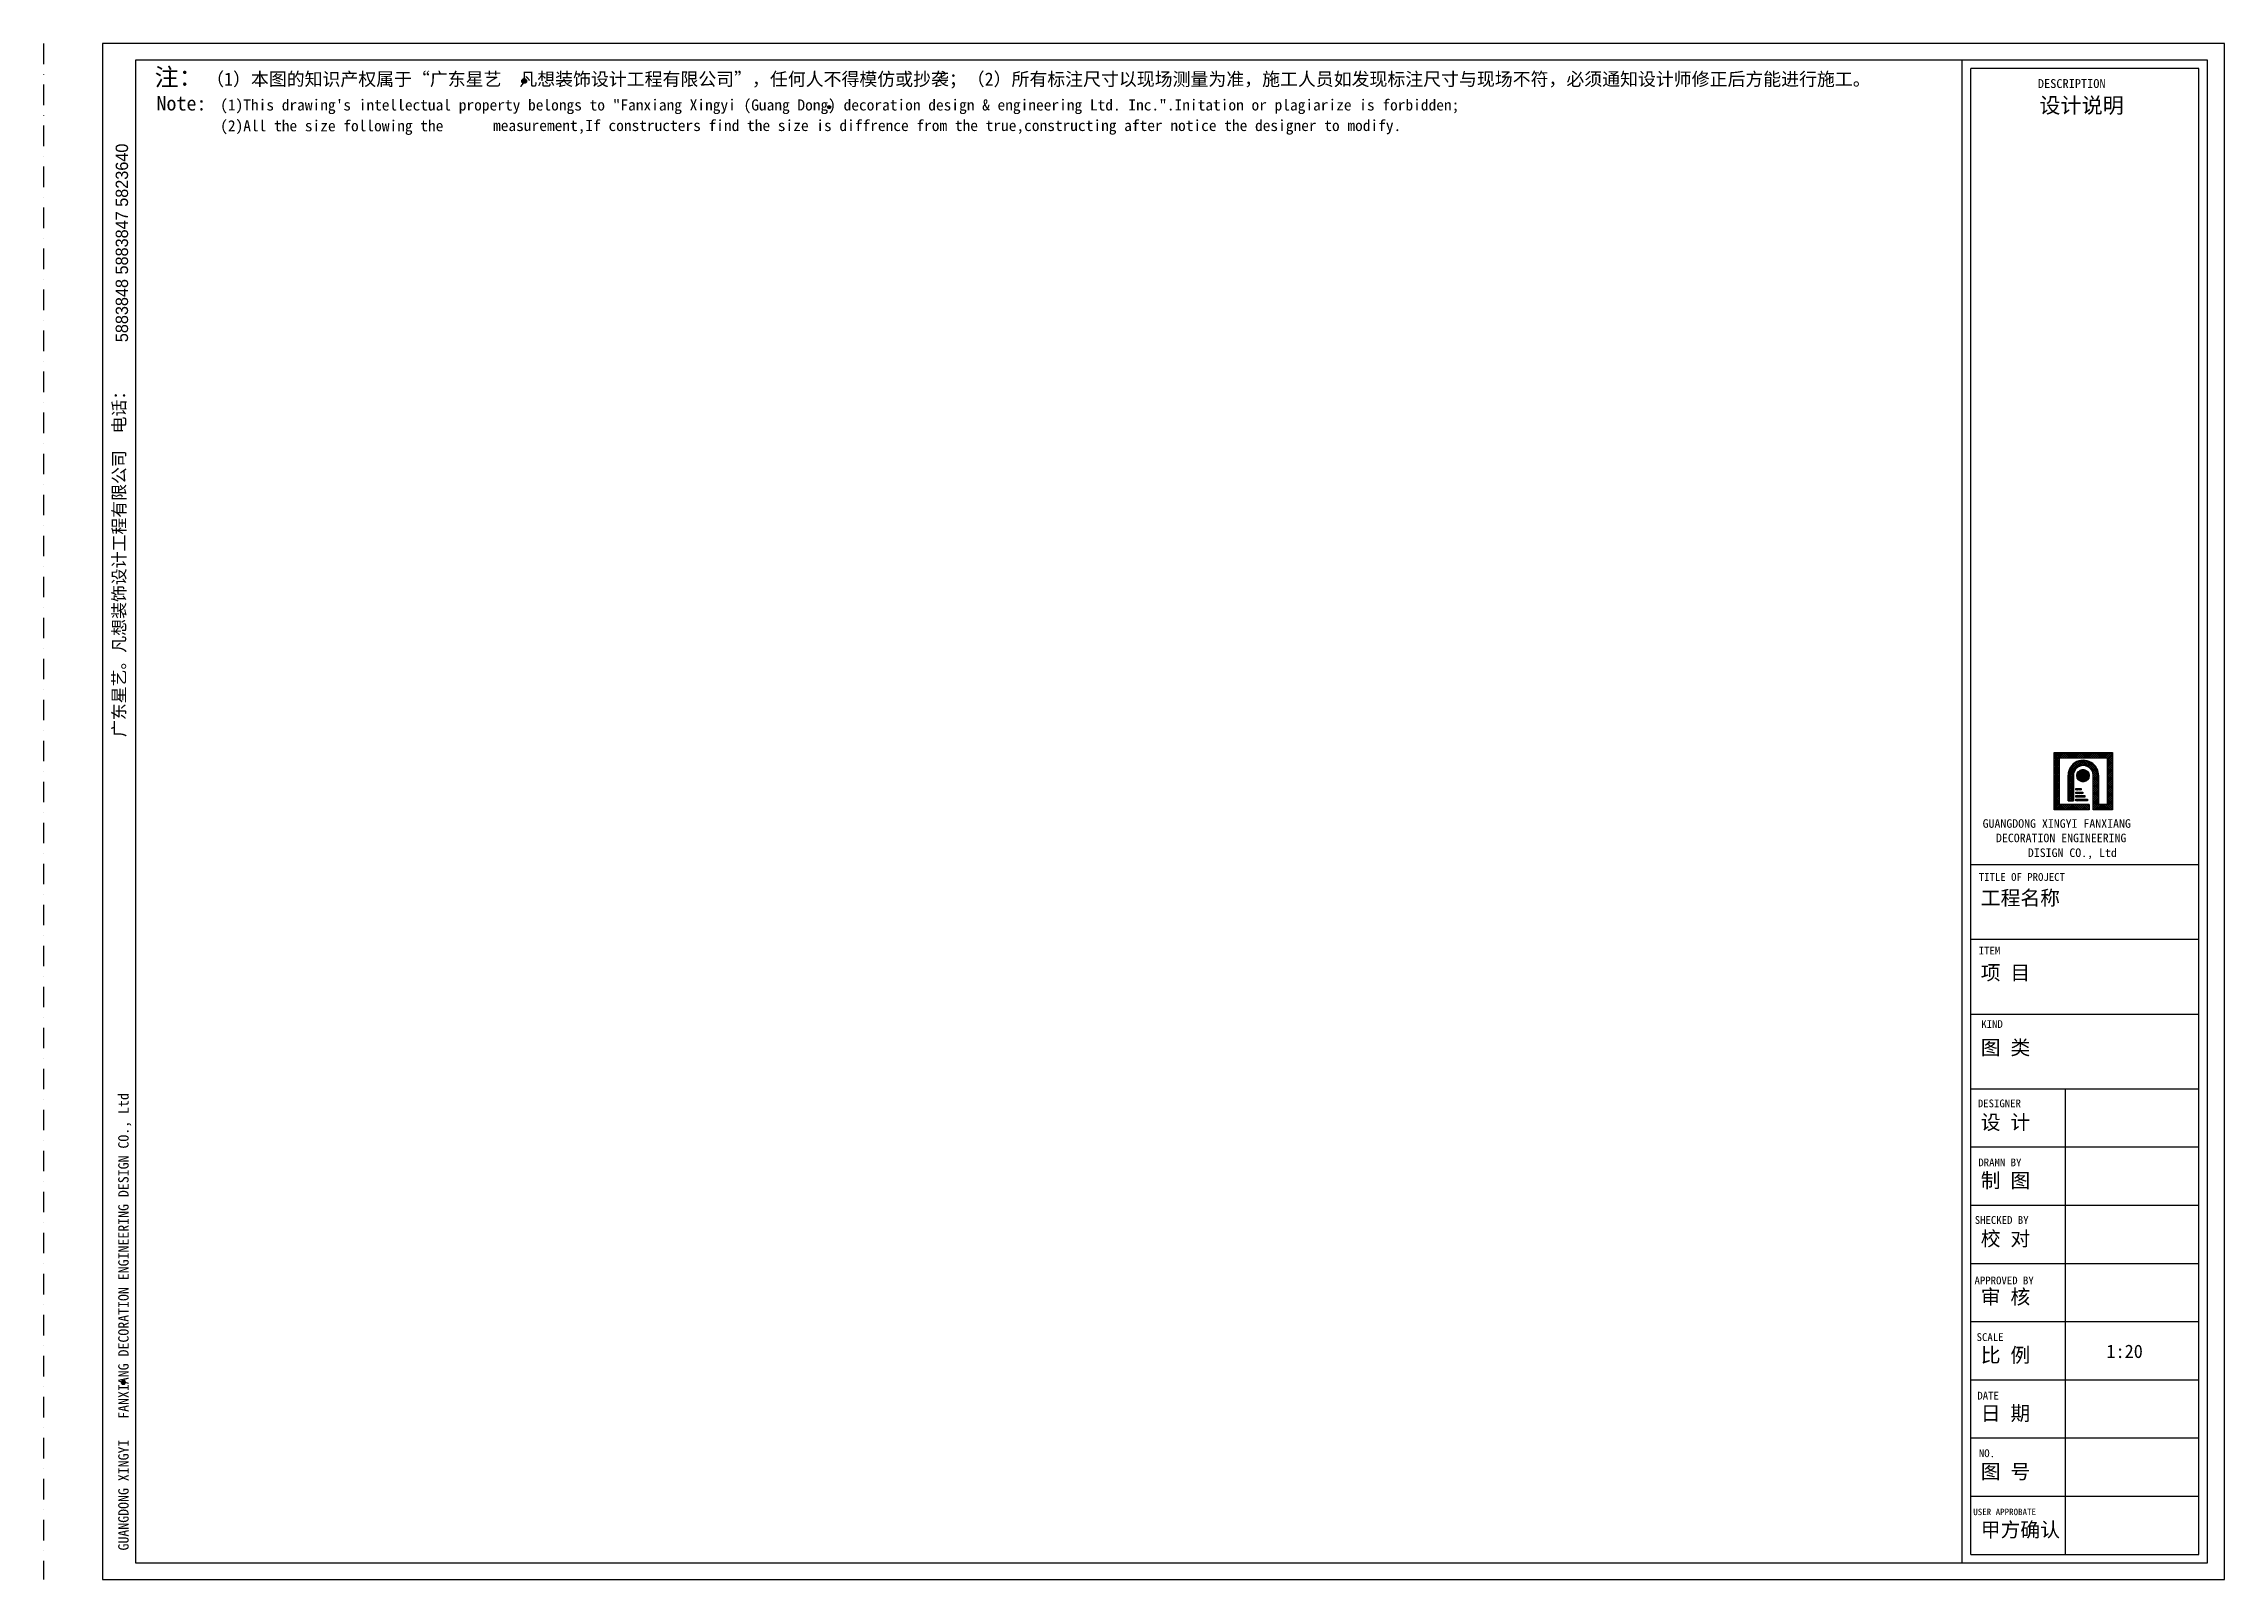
# Model space of a CAD drawing. Extents: x 3246 to 11355, y 12103 to 17814.
import ezdxf

# ---------------------------------------------------------------- set-up
doc = ezdxf.new("R2010")
doc.units = 0
doc.header["$MEASUREMENT"] = 0
doc.linetypes.add('DASHDOTX2', pattern=[50.8, 25.4, -12.7, 0, -12.7])
doc.layers.get('0').update_dxf_attribs({"linetype": 'CONTINUOUS'})
for name, color, linetype in [('LAYER2', 2, 'CONTINUOUS'), ('标注图层', 5, 'CONTINUOUS'), ('饰物图层', 2, 'CONTINUOUS')]:
    doc.layers.add(name, color=color, linetype=linetype)
doc.styles.add('STYLE1', font='', dxfattribs={"height": 50})
doc.styles.get('STYLE1').set_extended_font_data('FZFangSong-Z02S')

# ---------------------------------------------------------------- blocks, each defined once
blk = doc.blocks.new('A$C3ACD2597')
h = blk.add_hatch()
h.set_pattern_fill('ANSI37', color=2, scale=7.703508, angle=180, style=0)
h.set_pattern_definition([(44.4242, (38888.099, -29801.933), (-18.191116, 17.829113), []), (135.5758, (38888.099, -29801.933), (-18.191116, -17.829113), [])])
edge = h.paths.add_edge_path()
edge.add_line((38108, 14952), (38108, 14309))
edge.add_line((38108, 14309), (38468, 14309))
edge.add_line((38468, 14309), (38468, 15372))
edge.add_line((38468, 15372), (37383, 15372))
edge.add_line((37383, 15372), (37383, 14309))
edge.add_line((37383, 14309), (38031, 14309))
edge.add_line((38031, 14309), (38031, 14407))
edge.add_line((38031, 14407), (37484, 14407))
edge.add_line((37484, 14407), (37484, 15273))
edge.add_line((37484, 15273), (38367, 15273))
edge.add_line((38367, 15273), (38367, 14407))
edge.add_line((38367, 14407), (38208, 14407))
edge.add_line((38208, 14407), (38208, 14952))
edge.add_ellipse((37925, 14952), major_axis=(-283, 0), ratio=0.9801, start_angle=180, end_angle=360)
edge.add_line((37643, 14952), (37643, 14478))
edge.add_line((37643, 14478), (37743, 14478))
edge.add_line((37743, 14478), (37743, 14952))
edge.add_ellipse((37925, 14952), major_axis=(183, 0), ratio=0.9801, start_angle=0, end_angle=180, ccw=False)
h = blk.add_hatch()
h.set_pattern_fill('ANSI37', color=2, scale=1.848842, angle=180, style=0)
h.set_pattern_definition([(44.424197, (38613.7073, -17278.937), (-4.3658679, 4.2789871), []), (135.575803, (38613.7073, -17278.937), (-4.3658679, -4.2789871), [])])
edge = h.paths.add_edge_path()
edge.add_ellipse((37920, 14944), major_axis=(-116, 0), ratio=0.9801, start_angle=180, end_angle=360)
edge.add_ellipse((37920, 14944), major_axis=(116, 0), ratio=0.9801, start_angle=180, end_angle=360)
h = blk.add_hatch()
h.set_pattern_fill('ANSI37', color=2, scale=7.703508, angle=180, style=0)
h.set_pattern_definition([(44.4242, (38947.89, -25104.848), (-18.191116, 17.829113), []), (135.5758, (38947.89, -25104.848), (-18.191116, -17.829113), [])])
h.paths.add_polyline_path([(37884, 14679), (37884, 14708), (37789, 14708), (37789, 14679)])
h.paths.add_polyline_path([(37918, 14611), (37918, 14639), (37789, 14639), (37789, 14611)])
h.paths.add_polyline_path([(37955, 14546), (37955, 14575), (37789, 14575), (37789, 14546)])
h.paths.add_polyline_path([(37789, 14506), (37789, 14477), (38002, 14477), (38002, 14506)])
at = {"layer": '标注图层'}
blk.add_hatch(color=256, dxfattribs=at).paths.add_polyline_path([(8892, 27859, 1), (8981, 27859, 1)])
at = {"layer": '饰物图层'}
for points in [[(14578, 27374, 1), (14634, 27374, 1)], [(1522, 3661, 1), (1446, 3661, 1)]]:
    blk.add_hatch(color=256, dxfattribs=at).paths.add_polyline_path(points)
at = {"color": 5, "linetype": 'DASHDOTX2', "ltscale": 15}
blk.add_line((0, 28556), (0, 0), dxfattribs=at)
at = {"color": 5}
for p, q in [((40548, 28556), (1096, 28556)), ((1096, 28556), (1096, 0)), ((40232, 28556), (32659, 28556)), ((40548, 0), (40548, 28556)), ((35832, 464), (35832, 28092)), ((40074, 28092), (35832, 28092)), ((40074, 464), (40074, 28092)), ((35832, 13295), (40074, 13295)), ((35832, 11903), (40074, 11903)), ((35832, 10511), (40074, 10511)), ((35832, 9123), (40074, 9123)), ((37594, 464), (37594, 9123)), ((35832, 8041), (40074, 8041)), ((35832, 6959), (40074, 6959)), ((35832, 5876), (40074, 5876)), ((35832, 4794), (40074, 4794)), ((35832, 3711), (40074, 3711)), ((35832, 2629), (40074, 2629)), ((35832, 1546), (40074, 1546)), ((35832, 464), (40074, 464)), ((1096, 0), (40548, 0))]:
    blk.add_line(p, q, dxfattribs=at)
at = {"color": 1}
for p, q in [((40232, 28246), (1709, 28246)), ((1709, 28246), (1709, 309)), ((40232, 309), (40232, 28246)), ((1709, 309), (40232, 309))]:
    blk.add_line(p, q, dxfattribs=at)
at = {"color": 4}
blk.add_line((35674, 309), (35674, 28246), dxfattribs=at)
at = {"color": 2}
for p, q in [((37383, 14309), (37383, 15372)), ((37383, 15372), (38468, 15372)), ((37484, 14407), (37484, 15273)), ((37484, 15273), (38367, 15273)), ((38367, 15273), (38367, 14407)), ((38468, 15372), (38468, 14309)), ((37643, 14478), (37643, 14952)), ((37743, 14952), (37743, 14478)), ((37789, 14708), (37884, 14708)), ((37789, 14679), (37789, 14708)), ((37884, 14679), (37789, 14679)), ((37789, 14639), (37918, 14639)), ((37789, 14611), (37789, 14639)), ((37918, 14611), (37789, 14611)), ((37884, 14708), (37884, 14679)), ((37918, 14639), (37918, 14611)), ((38108, 14309), (38108, 14952)), ((38208, 14952), (38208, 14407)), ((38031, 14309), (37383, 14309)), ((38031, 14407), (37484, 14407)), ((37643, 14478), (37743, 14478)), ((37789, 14575), (37955, 14575)), ((37789, 14546), (37789, 14575)), ((37955, 14546), (37789, 14546)), ((37789, 14506), (38002, 14506)), ((37789, 14477), (37789, 14506)), ((38002, 14477), (37789, 14477)), ((37955, 14575), (37955, 14546)), ((38002, 14506), (38002, 14477)), ((38031, 14407), (38031, 14309)), ((38468, 14309), (38108, 14309)), ((38367, 14407), (38208, 14407))]:
    blk.add_line(p, q, dxfattribs=at)
blk.add_ellipse((37920, 14944), major_axis=(116, 0), ratio=0.9801, dxfattribs=at)
at = {"layer": 'LAYER2'}
for major_axis, start_param, end_param in [((-284, 0), 3.056851, 6.400666), ((-183, 0), 3.141593, 6.384496)]:
    blk.add_ellipse((37925, 14952), major_axis=major_axis, ratio=0.9801, start_param=start_param, end_param=end_param, dxfattribs=at)
at = {"layer": '标注图层'}
blk.add_circle((8936, 27859), 44.5, dxfattribs=at)
at = {"layer": '饰物图层'}
for centre, radius in [((14606, 27374), 28.2), ((1484, 3661), 37.7)]:
    blk.add_circle(centre, radius, dxfattribs=at)
at = {"color": 5, "width": 1.020304}
for s, height, p in [('Note:', 268, (2098, 27312)), ('(2)All the size following the ', 206.18, (3283, 26925)), ('TITLE OF PROJECT', 144.32, (35981, 12988)), ('ITEM', 144.3, (35980, 11619)), ('KIND', 144.3, (36028, 10253)), ('DESIGNER', 144.3, (35964, 8778)), ('DRAMN BY', 144.3, (35973, 7681)), ('SHECKED BY', 144.3, (35906, 6610)), ('APPROVED BY', 144.32, (35902, 5486)), ('SCALE', 144.3, (35941, 4433)), ('DATE', 144.3, (35955, 3344)), ('NO.', 144.3, (35983, 2273)), ('USER APPROBATE', 120, (35879, 1194))]:
    blk.add_text(s, height=height, dxfattribs=at).set_placement(p)
at = {"color": 2, "width": 1.020304}
for s, height, p in [('DESCRIPTION', 164.94, (37080, 27730)), ('GUANGDONG XINGYI FANXIANG ', 158.83, (36053, 13975)), ('DECORATION ENGINEERING', 158.83, (36301, 13707)), ('DISIGN CO., Ltd', 158.83, (36894, 13432))]:
    blk.add_text(s, height=height, dxfattribs=at).set_placement(p)
at = {"color": 2, "style": 'STYLE1', "width": 0.9801}
blk.add_text('5883848 5883847 5823640', height=230.25, rotation=90, dxfattribs=at).set_placement((1570, 23004))
at = {"color": 2, "width": 0.9801}
blk.add_text('GUANGDONG XINGYI   FANXIANG DECORATION ENGINEERING DESIGN CO., Ltd', height=193.25, rotation=90, dxfattribs=at).set_placement((1581, 537))
at = {"layer": '标注图层', "insert": (2065, 28098), "char_height": 328, "width": 993.13, "attachment_point": 1}
blk.add_mtext('\\f宋体|b0|i0|c134|p2;注：', dxfattribs=at)
at = {"layer": '标注图层', "insert": (1288, 15662), "char_height": 230, "width": 7292.65, "attachment_point": 1, "rotation": 90}
blk.add_mtext('\\f黑体|b0|i0|c134|p2;广东星艺。凡想装饰设计工程有限公司  电话：', dxfattribs=at)
at = {"layer": '饰物图层', "color": 5, "width": 1.020304}
for s, p in [('(1)This drawing\'s intellectual property belongs to "Fanxiang Xingyi (Guang Dong) decoration design & engineering Ltd. Inc.".Initation or plagiarize is forbidden; ', (3283, 27312)), ('      measurement,If constructers find the size is diffrence from the true,constructing after notice the designer to modify.', (7498, 26930))]:
    blk.add_text(s, height=206.178, dxfattribs=at).set_placement(p)
at = {"layer": '饰物图层', "color": 5, "insert": (3023, 28018), "char_height": 244, "width": 33637.1, "attachment_point": 1}
blk.add_mtext('\\f宋体|b0|i0|c134|p2;（1）本图的知识产权属于“广东星艺  凡想装饰设计工程有限公司”，任何人不得模仿或抄袭；（2）所有标注尺寸以现场测量为准，施工人员如发现标注尺寸与现场不符，必须通知设计师修正后方能进行施工。', dxfattribs=at)
at = {"layer": '饰物图层', "attachment_point": 1}
for s, insert, char_height, width in [('\\f宋体|b0|i0|c134|p2;设计说明', (37107, 27552), 288, 2100.18), ('\\f宋体|b0|i0|c134|p2;工程名称', (36018, 12807), 270, 2031.5), ('\\f宋体|b0|i0|c134|p2;项 目', (36018, 11416), 270, 2031.5), ('\\f宋体|b0|i0|c134|p2;图 类', (36018, 10024), 270, 2031.5), ('\\f宋体|b0|i0|c134|p2;设 计', (36018, 8636), 270, 2031.5), ('\\f宋体|b0|i0|c134|p2;制 图', (36018, 7554), 270, 2031.5), ('\\f宋体|b0|i0|c134|p2;校 对', (36018, 6471), 270, 2031.5), ('\\f宋体|b0|i0|c134|p2;审 核', (36018, 5389), 270, 2031.5), ('\\f宋体|b0|i0|c134|p2;比 例', (36018, 4306), 270, 2031.5), ('\\f宋体|b0|i0|c134|p2;日 期', (36018, 3224), 270, 2031.5), ('\\f宋体|b0|i0|c134|p2;图 号', (36018, 2142), 270, 2031.5), ('\\f宋体|b0|i0|c134|p2;甲方确认', (36018, 1059), 270, 2031.5)]:
    blk.add_mtext(s, dxfattribs=dict(at, insert=insert, char_height=char_height, width=width))

msp = doc.modelspace()

# ---------------------------------------------------------------- block references
at = {"layer": '标注图层', "xscale": 0.2, "yscale": 0.2, "zscale": 0.2}
msp.add_blockref('A$C3ACD2597', (3245.9, 12102.7), dxfattribs=at)

# ---------------------------------------------------------------- texts
at = {"color": 4, "insert": (10916.8, 12975.7), "char_height": 49.78, "width": 192.832, "attachment_point": 1}
msp.add_mtext('1:20', dxfattribs=at)

doc.saveas('drawing.dxf')
